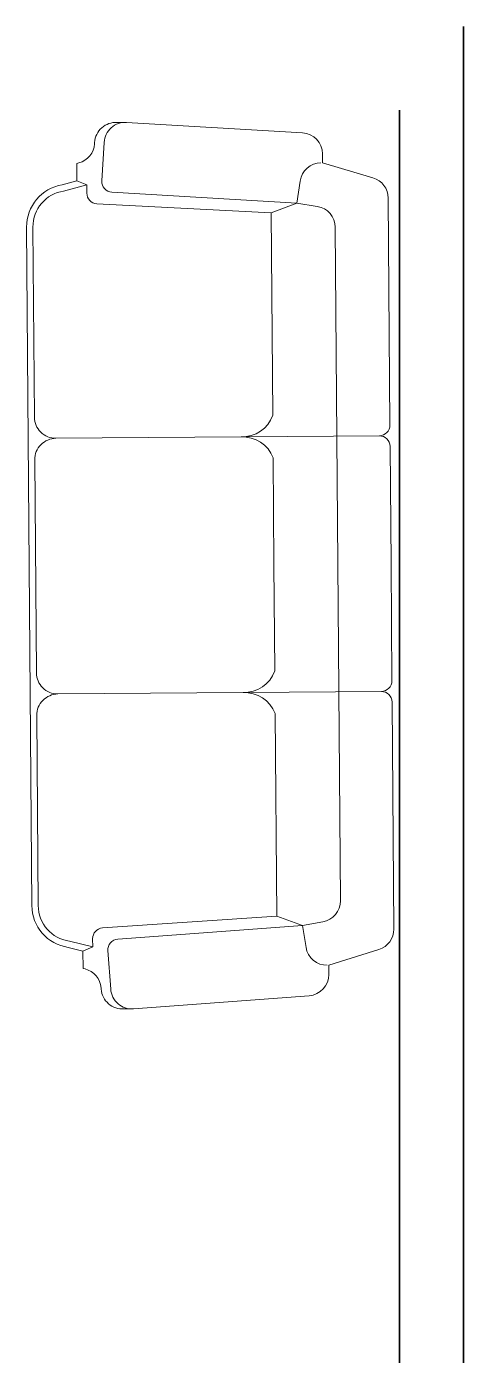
# Model space of a CAD drawing. Header units: millimetres. Extents: x 2331 to 3574, y 1237 to 2094.
# Drawn here: x 2563.5 to 2666.1, y 1764.5 to 2076.4 of the extents above; entities that cross this region are included whole.
import ezdxf

# ---------------------------------------------------------------- set-up
doc = ezdxf.new("R2010")
doc.units = ezdxf.units.MM
doc.layers.add('A-FURN', color=2, linetype='Continuous', lineweight=18)
doc.layers.add('A-WALL-FULL-EXTR', color=3, linetype='Continuous', lineweight=35)

msp = doc.modelspace()

# ---------------------------------------------------------------- linework, layer by layer
at = {"layer": 'A-FURN'}
for p, q in [((2613.86, 1980.11), (2646.36, 1980.36)), ((2613.86, 1980.11), (2570.36, 1979.77)), ((2614.32, 1920.11), (2570.82, 1919.77)), ((2614.32, 1920.11), (2646.82, 1920.36))]:
    msp.add_line(p, q, dxfattribs=at)
for points in [[(2575.32, 2040.19), (2575.29, 2044.26), (2575.75, 2044.39, 0.323545), (2579.46, 2048.92), (2579.47, 2049.21, -0.414214), (2584.76, 2053.9), (2586.99, 2053.92)], [(2649.09, 1950.38), (2648.88, 1977.88, 0.414214), (2646.36, 1980.36, 0.414214), (2648.84, 1982.88), (2648.43, 2036.15, 0.33005), (2644.85, 2040.91), (2633, 2044.41), (2632.99, 2046.54, 0.394867), (2628.28, 2051.49), (2586.99, 2053.92, 0.414214), (2581.71, 2049.22), (2581.17, 2040.17, 0.414214), (2583.52, 2037.53), (2626.96, 2034.97), (2620.95, 2032.66), (2580.01, 2034.83, -0.396542), (2577.64, 2037.31), (2577.63, 2039.25)], [(2632.64, 2044.41, 0.369416), (2627.73, 2040.15), (2626.96, 2034.97), (2631.77, 2034.2, -0.366122), (2635.98, 2029.3), (2636.59, 1950.28)], [(2620.95, 2032.66), (2621.32, 1985.17, -0.324936), (2613.86, 1980.11, -0.324936), (2621.4, 1975.17), (2621.59, 1950.17), (2621.78, 1925.17, -0.324936), (2614.32, 1920.11, -0.324936), (2621.86, 1915.17), (2622.23, 1867.67)], [(2649.09, 1950.38), (2649.3, 1922.88, -0.414214), (2646.82, 1920.36, -0.414214), (2649.34, 1917.88), (2649.75, 1864.61, -0.33005), (2646.25, 1859.8), (2634.46, 1856.11), (2634.48, 1853.98, -0.394867), (2629.85, 1848.95), (2588.6, 1845.89, -0.414214), (2583.24, 1850.5), (2582.57, 1859.55, -0.414214), (2584.88, 1862.23), (2628.28, 1865.45), (2622.23, 1867.67), (2581.32, 1864.86, 0.396542), (2579, 1862.35), (2579.01, 1860.41)], [(2634.1, 1856.1, -0.369416), (2629.12, 1860.29), (2628.28, 1865.45), (2633.07, 1866.3, 0.366122), (2637.2, 1871.26), (2636.59, 1950.28)], [(2576.72, 1859.43), (2576.75, 1855.36), (2577.22, 1855.25, -0.323545), (2580.99, 1850.77), (2581.01, 1850.49, 0.414214), (2586.37, 1845.87), (2588.6, 1845.89)]]:
    msp.add_lwpolyline(points, format="xyb", dxfattribs=at)
msp.add_lwpolyline([(2565.4, 1974.73), (2565.79, 1924.73, 0.414214), (2570.82, 1919.77, 0.414214), (2565.86, 1914.73), (2566.21, 1870.13, 0.372588), (2573.55, 1861.77), (2579.01, 1860.41), (2576.72, 1859.43), (2573.26, 1860.3, -0.370178), (2564.71, 1870.12), (2563.48, 2029.33, -0.370178), (2571.88, 2039.27), (2575.32, 2040.19), (2577.63, 2039.25), (2572.19, 2037.81, 0.372588), (2564.98, 2029.34), (2565.32, 1984.73, 0.414214), (2570.36, 1979.77, 0.414214)], format="xyb", close=True, dxfattribs=at)
at = {"layer": 'A-WALL-FULL-EXTR'}
for p, q in [((2666.1, 2076.4), (2666.1, 1628.84)), ((2651.1, 1640.84), (2651.1, 2056.77))]:
    msp.add_line(p, q, dxfattribs=at)

doc.saveas('drawing.dxf')
